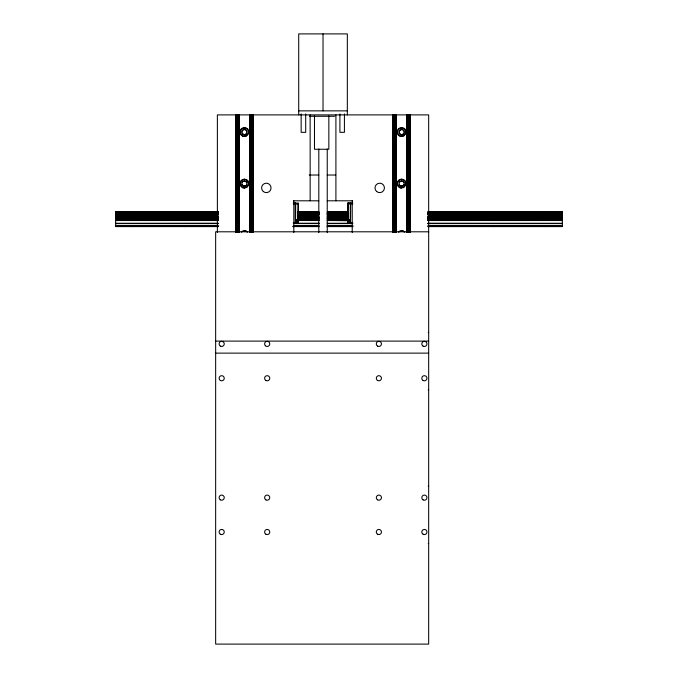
<?xml version="1.0" encoding="UTF-8"?>
<svg xmlns="http://www.w3.org/2000/svg" width="678" height="678" viewBox="0 0 678 678"><rect width="100%" height="100%" fill="white"/><g stroke="black" fill="none" stroke-linecap="round" stroke-linejoin="round"><path stroke-width="1.02" d="M349.653 203.027L347.933 203.027L347.763 209.816L347.763 203.163L350.509 203.154L350.509 203.917L347.763 203.841M347.763 220.291L347.933 223.596L347.933 220.375M347.763 214.96L347.763 212.35M347.933 214.96L347.933 212.35M349.653 223.155L349.653 221.121L350.34 221.104M350.34 202.985L350.34 223.596L350.509 203.112L352.746 202.942M134.108 212.002L134.244 211.578M185.645 212.002L185.78 211.578M340.263 212.002L340.39 211.578M443.336 212.002L443.471 211.578M494.872 212.002L495.008 211.578M546.409 212.002L546.544 211.578M243.038 136.363L246.478 136.092L248.716 133.473A4.509 4.509 0 0 0 248.716 130.684C247.631 126.625 241.232 126.625 240.139 130.684A4.509 4.509 0 0 0 240.139 133.473L241.241 135.269L243.038 136.363L246.284 135.71L248.309 133.337A4.076 4.076 0 0 0 248.309 130.82C247.326 127.142 241.538 127.142 240.546 130.82A4.076 4.076 0 0 0 240.546 133.337L241.546 134.964L243.173 135.956M243.038 187.899L241.241 186.806L240.139 185.009A4.509 4.509 0 0 1 240.139 182.221C241.232 178.161 247.631 178.161 248.716 182.221A4.509 4.509 0 0 1 248.716 185.009L247.08 187.264L244.427 188.128L243.038 187.899L240.546 184.874A4.076 4.076 0 0 1 240.546 182.357C241.538 178.678 247.326 178.678 248.309 182.357A4.076 4.076 0 0 1 248.309 184.874L246.284 187.247L243.173 187.492M245.69 231.274L245.826 230.859L247.623 231.961L244.427 231.071L241.241 231.961L243.038 230.859L245.826 230.859M400.223 136.363L403.664 136.092L405.91 133.473A4.509 4.509 0 0 0 405.91 130.684C404.817 126.625 398.418 126.625 397.333 130.684A4.509 4.509 0 0 0 397.333 133.473L398.427 135.269L400.223 136.363L403.469 135.71L405.495 133.337A4.076 4.076 0 0 0 405.495 130.82C404.512 127.142 398.723 127.142 397.74 130.82A4.076 4.076 0 0 0 397.74 133.337L398.732 134.964L400.359 135.956M400.223 187.899L403.664 187.637L405.91 185.009A4.509 4.509 0 0 0 405.91 182.221C404.817 178.161 398.418 178.161 397.333 182.221A4.509 4.509 0 0 0 397.333 185.009L398.427 186.806L400.223 187.899L403.469 187.247L405.495 184.874A4.076 4.076 0 0 0 405.495 182.357C404.512 178.678 398.723 178.678 397.74 182.357A4.076 4.076 0 0 0 397.74 184.874L398.732 186.501L400.359 187.492M402.876 231.274L403.012 230.859L404.808 231.961L401.622 231.071L398.427 231.961L400.223 230.859L403.012 230.859M241.978 131.278L242.919 129.99L244.563 129.506M246.885 132.871L245.945 134.159L244.292 134.651M241.978 182.814L242.919 181.526L244.563 181.043M246.885 184.408L245.945 185.696L244.292 186.187M399.164 131.278L401.113 129.549L399.791 130.261M404.071 132.871L403.13 134.159L401.486 134.651M399.164 182.814L400.105 181.526L401.757 181.043M404.071 184.408L403.13 185.696L401.486 186.187M134.702 212.002L134.897 211.578M186.238 212.002L186.433 211.578M340.856 212.002L341.051 211.578M443.929 212.002L444.124 211.578M495.465 212.002L495.66 211.578M547.002 212.002L547.197 211.578M135.736 212.002L136.041 211.578M187.272 212.002L187.577 211.578M341.882 212.002L342.187 211.578M444.963 212.002L445.26 211.578M496.499 212.002L496.796 211.578M548.036 212.002L548.341 211.578M136.49 212.002L136.871 211.578M188.026 212.002L188.408 211.578M342.636 212.002L343.017 211.578M445.709 212.002L446.09 211.578M497.245 212.002L497.627 211.578M548.782 212.002L549.163 211.578M136.727 212.002L137.142 211.578M188.272 212.002L188.679 211.578M342.882 212.002L343.288 211.578M445.955 212.002L446.361 211.578M497.491 212.002L497.898 211.578M549.027 212.002L549.434 211.578M136.931 212.002L137.363 211.578M188.467 212.002L188.899 211.578M295.54 203.154L298.286 203.154L298.117 223.596L298.117 203.078M298.117 220.375L296.396 220.697M295.362 202.942L295.362 223.554L295.362 202.942L293.303 202.942M343.076 212.002L343.509 211.578M446.158 212.002L446.582 211.578M497.694 212.002L498.118 211.578M549.231 212.002L549.655 211.578M298.286 223.393L296.396 223.587L296.396 219.799L298.286 219.799M350.34 222.138L347.763 222.138L347.933 203.027L347.933 222.138M298.286 223.35L296.396 223.477M298.286 220.782L296.396 220.909M298.286 223.223L296.396 223.384M134.278 226.172L132.854 226.605L131.43 226.172M185.814 226.172L184.391 226.605L182.967 226.172M340.424 226.172L339 226.605L337.576 226.172M443.497 226.172L442.073 226.605L440.649 226.172M495.033 226.172L493.609 226.605L492.186 226.172M546.57 226.172L545.146 226.605L543.722 226.172M298.286 223.054L295.71 223.121L296.396 223.062M295.54 203.917L298.286 203.841M295.54 222.63L293.303 222.698M350.509 203.875L352.746 203.798M350.509 222.664L347.763 222.74L347.933 223.587M298.286 221.401L295.71 221.409M298.286 222.952L296.396 223.003M400.825 129.625L401.757 129.506M347.763 222.579L350.34 222.604M298.286 219.935L296.396 219.969M298.286 221.765L295.71 221.825M298.718 110.861L347.331 110.861M309.617 116.277L334.686 116.277M309.287 175.026L318.796 175.026M327.254 175.026L335.703 175.026M293.438 200.798L318.796 200.798M327.254 200.798L352.611 200.798M293.303 203.798L295.54 203.875M218.341 211.578L115.675 211.578L115.675 226.605L218.341 226.605M297.718 211.578L318.889 211.578M327.355 211.578L348.526 211.578M427.911 211.578L562.325 211.578L562.325 226.605L427.911 226.605M115.675 212.002L218.341 212.002M297.718 212.002L318.889 212.002M327.355 212.002L348.526 212.002M427.911 212.002L562.325 212.002M115.675 212.35L218.341 212.35M297.718 212.35L318.889 212.35M327.355 212.35L348.526 212.35M427.911 212.35L562.325 212.35M115.675 212.663L218.341 212.663M297.718 212.663L318.889 212.663M327.355 212.663L348.526 212.663M427.911 212.663L562.325 212.663M115.675 212.816L218.341 212.816M297.718 212.816L318.889 212.816M327.355 212.816L348.526 212.816M427.911 212.816L562.325 212.816M115.675 213.078L218.341 213.078M297.718 213.078L318.889 213.078M327.355 213.078L348.526 213.078M427.911 213.078L562.325 213.078M115.675 213.265L218.341 213.324M297.718 213.265L318.889 213.324L297.718 213.392M327.355 213.265L348.526 213.324M427.911 213.265L562.325 213.324M115.675 213.392L218.341 213.468M327.355 213.375L348.526 213.468M427.911 213.392L562.325 213.417M115.675 213.536L218.341 213.612M297.718 213.536L318.889 213.612M327.355 213.612L348.526 213.536M427.911 213.612L562.325 213.536M115.675 213.875L218.341 213.875M297.718 213.875L318.889 213.875M327.355 213.875L348.526 213.875M427.911 213.875L562.325 213.875M115.675 214.451L218.341 214.451M297.718 214.451L318.889 214.451M327.355 214.451L348.526 214.451M427.911 214.451L562.325 214.451M115.675 214.545L218.341 214.587M297.718 214.545L318.889 214.587L297.718 214.697M327.355 214.545L348.526 214.587L327.355 214.697M562.325 214.545L427.911 214.587L562.325 214.697M115.675 214.621L218.341 214.697M115.675 214.85L218.341 214.799M297.718 214.85L318.889 214.799M327.355 214.85L348.526 214.799M427.911 214.85L562.325 214.799M115.675 214.968L218.341 214.968M297.718 214.968L318.889 214.968M327.355 214.968L348.526 214.968M427.911 214.968L562.325 214.968M115.675 216.774L218.341 216.774M297.718 216.774L318.889 216.774M327.355 216.774L348.526 216.774M427.911 216.774L562.325 216.774M115.675 216.884L218.341 216.943M297.718 216.884L318.889 216.943M327.355 216.884L348.526 216.943M427.911 216.884L562.325 216.943M115.675 217.045L218.341 217.155L115.675 217.291M297.718 217.045L318.889 217.155L297.718 217.291M348.526 217.045L327.355 217.121L348.526 217.291M427.911 217.045L562.325 217.155M427.911 217.189L562.325 217.291M115.675 217.63L218.341 217.63M297.718 217.63L318.889 217.63M327.355 217.63L348.526 217.63M427.911 217.63L562.325 217.63M115.675 217.858L218.341 217.858M297.718 217.858L318.889 217.858M327.355 217.858L348.526 217.858M427.911 217.858L562.325 217.858M115.675 218.13L218.341 218.13M297.718 218.13L318.889 218.13M327.355 218.13L348.526 218.13M427.911 218.13L562.325 218.13M115.675 218.206L218.341 218.274M297.718 218.274L318.889 218.206M327.355 218.206L348.526 218.274M427.911 218.206L562.325 218.274M115.675 218.316L218.341 218.409L115.675 218.469M318.889 218.316L297.718 218.409L318.889 218.469M327.355 218.35L348.526 218.409L327.355 218.469M427.911 218.316L562.325 218.358M427.911 218.469L562.325 218.469M115.675 218.926L218.341 218.926M297.718 218.926L318.889 218.926M327.355 218.926L348.526 218.926M427.911 218.926L562.325 218.926M115.675 219.07L218.341 219.07M297.718 219.07L318.889 219.07M327.355 219.07L348.526 219.07M427.911 219.07L562.325 219.07M115.675 219.392L218.341 219.392M297.718 219.392L318.889 219.392M327.355 219.392L348.526 219.392M427.911 219.392L562.325 219.392M347.763 219.791L349.653 219.791L349.653 223.554M349.653 219.969L347.763 219.935M115.675 220.24L218.341 220.24M296.396 220.13L318.889 220.24M327.355 220.24L349.653 220.13M427.911 220.24L562.325 220.24M115.675 220.375L218.341 220.375M297.718 220.375L318.889 220.375M327.355 220.375L348.526 220.375M427.911 220.375L562.325 220.375M115.675 220.435L218.341 220.435M318.889 220.435L296.396 220.519L318.889 220.545M327.355 220.435L349.653 220.63L327.355 220.545M427.911 220.435L562.325 220.435M115.675 220.545L218.341 220.545M427.911 220.545L562.325 220.545M349.653 220.808L347.763 220.681M295.71 221.223L296.396 221.223M350.34 221.223L349.653 221.121M350.34 221.409L347.763 221.342M295.71 221.672L296.396 221.672M349.653 221.672L350.34 221.672M349.653 221.774L347.763 221.74M349.653 221.816L350.34 221.816M295.71 222.138L298.286 222.138M295.71 222.46L296.396 222.46M349.653 222.452L350.34 222.46M295.71 222.604L298.286 222.579M298.286 222.74L295.54 222.672M352.746 222.698L350.509 222.63M295.71 222.867L296.396 222.867M349.653 222.867L350.34 222.867M115.675 223.299L218.341 223.299M297.718 223.299L318.889 223.299M327.355 223.299L349.653 223.35M427.911 223.299L562.325 223.299M115.675 223.477L218.341 223.409M293.489 223.477L318.889 223.409M327.355 223.477L352.763 223.409M427.911 223.409L562.325 223.477M115.675 223.604L218.341 223.604M293.303 223.554L318.889 223.604M327.355 223.604L352.763 223.604M427.911 223.604L562.325 223.604M115.675 225.749L218.341 225.749M293.489 225.749L318.889 225.749M327.355 225.749L352.763 225.749M427.911 225.749L562.325 225.749M115.675 226.172L218.341 226.172M293.116 226.172L318.889 226.172M326.991 226.172L353.128 226.172M427.911 226.172L562.325 226.172M292.718 226.605L319.016 226.605M327.355 226.605L352.763 226.605M428.674 231.8L215.655 231.8L215.655 644.1L428.674 644.1L428.674 114.896L217.375 114.896L217.375 232.385M428.25 332.389L428.674 332.389M215.655 341.102L428.674 341.102M215.655 353.128L428.674 353.128M428.25 389.765L428.674 389.765M428.25 486.134L428.674 486.134M428.25 543.519L428.674 543.519M401.622 129.498L403.13 129.99L404.071 131.278M401.622 134.651L400.105 134.159L399.164 132.871M244.427 129.498L245.945 129.99L246.885 131.278M244.427 134.651L242.919 134.159L241.978 132.871M401.622 181.034L403.13 181.526L404.071 182.814M244.427 181.034L245.945 181.526L246.851 182.729M244.427 186.196L242.919 185.696L241.978 184.408M400.825 186.069L401.622 186.196L400.105 185.696L399.164 184.408M401.113 186.145L400.181 185.755M347.763 222.943L350.34 223.054L347.763 223.062M245.868 181.475L246.885 182.814M540.637 211.578L541.069 212.002M489.101 211.578L489.533 212.002M437.564 211.578L437.996 212.002M350.509 223.384L350.679 202.942M334.491 211.578L334.924 212.002M295.54 223.426L295.71 202.985M179.882 211.578L180.306 212.002M128.345 211.578L128.769 212.002M347.763 223.325L347.933 222.698M540.858 211.578L541.264 212.002M489.321 211.578L489.728 212.002M437.785 211.578L438.191 212.002M334.712 211.578L335.118 212.002M180.102 211.578L180.509 212.002M128.566 211.578L128.973 212.002M541.129 211.578L541.51 212.002M489.592 211.578L489.974 212.002M438.056 211.578L438.437 212.002M334.983 211.578L335.364 212.002M180.373 211.578L180.755 212.002M128.828 211.578L129.218 212.002M541.959 211.578L542.264 212.002M490.423 211.578L490.728 212.002M438.886 211.578L439.191 212.002M335.813 211.578L336.119 212.002M181.196 211.578L181.501 212.002M129.659 211.578L129.964 212.002M543.103 211.578L543.298 212.002M491.567 211.578L491.762 212.002M440.03 211.578L440.225 212.002M336.949 211.578L337.144 212.002M182.34 211.578L182.535 212.002M130.803 211.578L130.998 212.002M543.756 211.578L543.892 212.002M492.22 211.578L492.347 212.002M440.683 211.578L440.81 212.002M337.61 211.578L337.737 212.002M182.992 211.578L183.128 212.002M131.456 211.578L131.591 212.002M410.19 114.896L410.165 232.385M410.114 114.896L410.029 232.385M409.876 114.896L409.876 232.385M409.571 114.896L409.571 232.385M409.292 114.896L409.292 232.385M408.834 114.896L408.834 232.385M408.665 114.896L408.614 232.385L408.47 114.896M408.376 114.896L408.376 232.385M408.283 114.896L408.232 232.385M407.91 114.896L407.91 232.385M407.766 114.896L407.766 232.385M407.503 114.896L407.503 232.385M407.317 114.896L407.317 232.385M407.198 114.896L407.198 232.385M406.775 114.896L406.775 232.385M401.622 127.566L401.622 127.998M401.622 136.159L401.622 136.583M401.622 179.102L401.622 179.534M401.622 187.696L401.622 188.128M401.622 230.639L401.622 231.071M396.469 114.896L396.469 232.385M396.037 232.385L396.037 114.896L395.927 232.385M395.732 114.896L395.732 232.385M395.469 114.896L395.469 232.385M395.325 114.896L395.325 232.385M395.003 114.896L394.952 232.385M394.859 114.896L394.571 232.385M394.401 114.896L394.401 232.385M393.664 114.896L393.664 232.385M393.367 114.896L393.367 232.385M393.206 114.896L393.257 232.385M393.121 232.385L393.079 114.896L393.028 232.385M352.229 200.798L352.229 232.512M347.331 114.896L347.331 33.9L298.718 33.9L298.718 114.896M344.416 113.929L344.416 132.337L339.907 132.337L339.907 113.929M335.907 114.896L335.907 200.798M328.847 115.938L328.847 149.253L314.473 149.253L314.473 115.938M327.237 149.007L327.237 232.571M323.025 33.9L323.025 110.861M318.813 149.007L318.813 232.571M310.143 114.896L310.143 200.798M305.702 113.929L305.702 132.337L301.151 132.337L301.151 113.929M293.82 200.798L293.82 232.512M252.987 114.896L252.996 232.385M252.894 114.896L252.792 232.385M252.682 114.896L252.682 232.385M252.386 114.896L252.386 232.385M252.106 114.896L252.106 232.385M251.648 114.896L251.648 232.385M251.479 114.896L251.428 232.385M251.36 114.896L251.284 232.385M251.191 232.385L251.097 114.896L251.046 232.385M250.724 114.896L250.724 232.385M250.58 114.896L250.58 232.385M250.318 114.896L250.318 232.385M250.123 114.896L250.123 232.385M250.063 114.896L250.013 232.385M249.58 114.896L249.58 232.385M244.427 127.566L244.427 127.998M244.427 136.159L244.427 136.583M244.427 179.102L244.427 179.534M244.427 187.696L244.427 188.128M244.427 230.639L244.427 231.071M239.275 114.896L239.275 232.385M238.851 114.896L238.851 232.385M238.732 114.896L238.8 232.385M238.546 114.896L238.546 232.385M238.283 114.896L238.283 232.385M238.139 114.896L238.139 232.385M237.817 114.896L237.817 232.385M237.766 114.896L237.766 232.385M237.673 114.896L237.58 232.385M237.503 114.896L237.436 232.385L237.385 114.896M237.215 114.896L237.215 232.385M236.478 114.896L236.478 232.385M236.173 114.896L236.173 232.385M236.02 114.896L236.02 232.385M235.859 114.896L235.936 232.385M347.763 211.4L347.933 212.002L347.763 211.4M376.705 191.552A4.721 4.721 0 0 0 384.375 188.696A4.721 4.721 0 0 0 378.07 183.484A4.721 4.721 0 0 0 376.705 191.552M263.327 191.552A4.721 4.721 0 0 0 270.988 188.696A4.721 4.721 0 0 0 264.683 183.484A4.721 4.721 0 0 0 263.327 191.552M243.029 185.772A2.576 2.576 0 0 0 247.004 183.746A2.576 2.576 0 0 0 243.258 181.323A2.576 2.576 0 0 0 243.029 185.772M243.139 134.312A2.576 2.576 0 0 0 247.004 132.074A2.576 2.576 0 0 0 243.139 129.845A2.576 2.576 0 0 0 243.139 134.312M400.215 185.772A2.576 2.576 0 0 0 404.19 183.746A2.576 2.576 0 0 0 400.452 181.323A2.576 2.576 0 0 0 400.215 185.772M400.334 134.312A2.576 2.576 0 0 0 404.198 132.074A2.576 2.576 0 0 0 400.334 129.845A2.576 2.576 0 0 0 400.334 134.312M265.903 534.239A2.576 2.576 0 0 0 269.768 532.01A2.576 2.576 0 0 0 265.903 529.772A2.576 2.576 0 0 0 265.903 534.239M220.392 499.864A2.576 2.576 0 0 0 224.257 497.635A2.576 2.576 0 0 0 220.392 495.406A2.576 2.576 0 0 0 220.392 499.864M265.903 499.881A2.576 2.576 0 0 0 269.768 497.644A2.576 2.576 0 0 0 265.903 495.415A2.576 2.576 0 0 0 265.903 499.881M220.392 534.239A2.576 2.576 0 0 0 224.257 532.01A2.576 2.576 0 0 0 220.392 529.772A2.576 2.576 0 0 0 220.392 534.239M220.392 380.485A2.576 2.576 0 0 0 224.257 378.256A2.576 2.576 0 0 0 220.392 376.027A2.576 2.576 0 0 0 220.392 380.485M265.903 380.485A2.576 2.576 0 0 0 269.768 378.256A2.576 2.576 0 0 0 265.903 376.027A2.576 2.576 0 0 0 265.903 380.485M265.369 345.721A2.576 2.576 0 0 0 269.683 344.568A2.576 2.576 0 0 0 266.522 341.407A2.576 2.576 0 0 0 265.369 345.721M220.392 346.119A2.576 2.576 0 0 0 224.257 343.882A2.576 2.576 0 0 0 220.392 341.653A2.576 2.576 0 0 0 220.392 346.119M423.089 534.239A2.576 2.576 0 0 0 426.962 532.01A2.576 2.576 0 0 0 423.089 529.772A2.576 2.576 0 0 0 423.089 534.239M377.587 499.864A2.576 2.576 0 0 0 381.451 497.635A2.576 2.576 0 0 0 377.587 495.406A2.576 2.576 0 0 0 377.587 499.864M423.089 499.881A2.576 2.576 0 0 0 426.962 497.644A2.576 2.576 0 0 0 423.089 495.415A2.576 2.576 0 0 0 423.089 499.881M377.587 534.239A2.576 2.576 0 0 0 381.451 532.01A2.576 2.576 0 0 0 377.587 529.772A2.576 2.576 0 0 0 377.587 534.239M423.089 380.485A2.576 2.576 0 0 0 426.962 378.256A2.576 2.576 0 0 0 423.089 376.027A2.576 2.576 0 0 0 423.089 380.485M377.587 346.119A2.576 2.576 0 0 0 381.451 343.882A2.576 2.576 0 0 0 377.587 341.653A2.576 2.576 0 0 0 377.587 346.119M423.089 346.127A2.576 2.576 0 0 0 426.962 343.899A2.576 2.576 0 0 0 423.089 341.67A2.576 2.576 0 0 0 423.089 346.127M377.587 380.485A2.576 2.576 0 0 0 381.451 378.256A2.576 2.576 0 0 0 377.587 376.027A2.576 2.576 0 0 0 377.587 380.485"/></g></svg>
